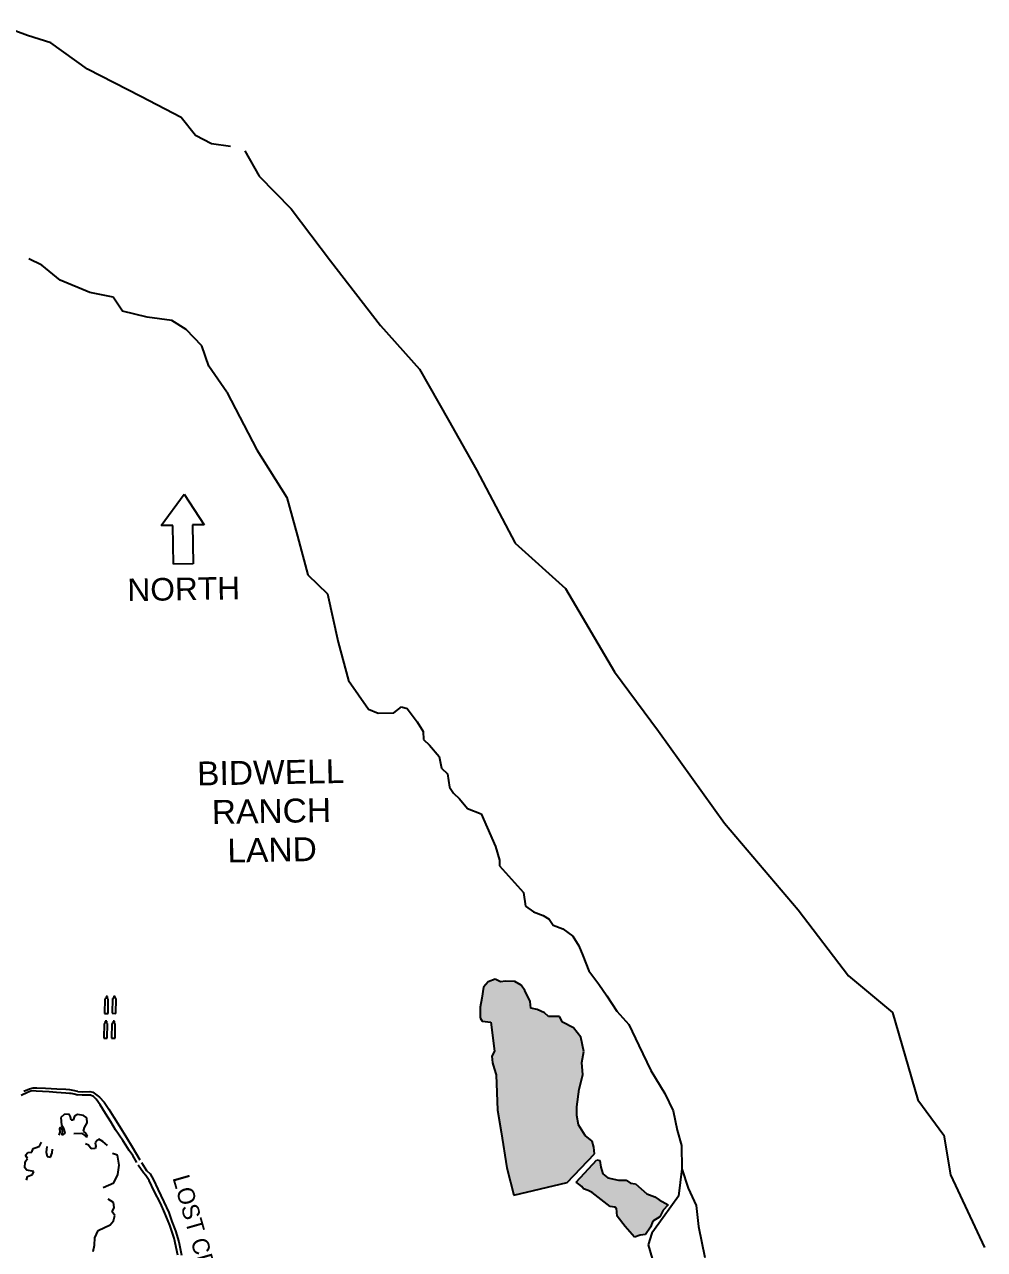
# Model space of a CAD drawing. Header units: inches. Extents: x 628093 to 631450, y 4517559 to 4521481.
# Drawn here: x 629945 to 631450, y 4519133 to 4521054 of the extents above; entities that cross this region are included whole.
import ezdxf
from ezdxf.enums import TextEntityAlignment as Align

# ---------------------------------------------------------------- set-up
doc = ezdxf.new("R2010")
doc.units = ezdxf.units.IN
doc.header["$MEASUREMENT"] = 0
for name, color, linetype in [('ATA._LEASE_2003', 6, 'Continuous'), ('B-G-CANAL', 4, 'Continuous'), ('B-G-LAVA', 7, 'Continuous'), ('B-G-PONDS', 4, 'Continuous')]:
    doc.layers.add(name, color=color, linetype=linetype)
doc.styles.add('ARIAL200', font='arial.ttf', dxfattribs={"height": 78.4225})
doc.styles.add('SIM150', font='GOTHIC.TTF', dxfattribs={"height": 58.82513})

msp = doc.modelspace()

# ---------------------------------------------------------------- hatches: boundary and pattern name
at = {"layer": 'B-G-PONDS'}
h = msp.add_hatch(color=256, dxfattribs=at)
h.paths.add_polyline_path([(630712, 4519218.4), (630795.5, 4519238.1), (630838.3, 4519283.5), (630837.2, 4519293.8), (630834.9, 4519302.9), (630823.8, 4519311.8), (630813.1, 4519328.9), (630810.7, 4519343.2), (630810.5, 4519357.1), (630814.3, 4519384.8), (630820, 4519407.1), (630818.4, 4519426.5), (630821.5, 4519443.6), (630816.8, 4519466), (630805.3, 4519481), (630788.1, 4519489.8), (630783.6, 4519498.8), (630766.3, 4519498.5), (630760.1, 4519504.5), (630748.7, 4519509.4), (630738.6, 4519511.4), (630737.5, 4519522.3), (630729, 4519539.5), (630723.6, 4519547.6), (630713.5, 4519553.5), (630699.1, 4519554.1), (630690.9, 4519553.1), (630682.6, 4519556.9), (630671.7, 4519552.7), (630664.5, 4519544.4), (630661.8, 4519527.1), (630659, 4519513), (630659.3, 4519496.6), (630662.4, 4519491.5), (630675.9, 4519489.9), (630681.5, 4519444.2), (630677.7, 4519436.2), (630678.8, 4519425.9), (630681.1, 4519416.8), (630684.3, 4519406.9), (630686.2, 4519351.9), (630692, 4519317.7), (630701.2, 4519261.1)])
h.paths.add_polyline_path([(630809.5, 4519239), (630842.1, 4519273.8), (630847, 4519272.7), (630848.4, 4519262.4), (630851.3, 4519252.1), (630859.4, 4519245.9), (630876.2, 4519241.9), (630887.8, 4519241.8), (630894.9, 4519237.1), (630902.5, 4519236.3), (630920.5, 4519220.5), (630933.1, 4519215.9), (630939.8, 4519211.2), (630953.7, 4519203.2), (630945.9, 4519195.2), (630940.6, 4519184.4), (630929.8, 4519177.9), (630926.3, 4519168.1), (630918.5, 4519156.7), (630910, 4519156), (630901.2, 4519152.5), (630886.6, 4519169.5), (630874.1, 4519185.7), (630872.7, 4519198.1), (630870.5, 4519199.9), (630862.9, 4519200.7), (630834.8, 4519222.4), (630828.3, 4519225.6), (630821, 4519228.5), (630818.5, 4519232.1), (630814.1, 4519235.7)])

# ---------------------------------------------------------------- linework, layer by layer
at = {"layer": 'ATA._LEASE_2003', "color": 7}
for p, q in [((630159.4, 4520268.3), (630195.1, 4520317.5)), ((630195.1, 4520317.5), (630226.4, 4520269.5)), ((630177.7, 4520268.6), (630159.4, 4520268.3)), ((630178.7, 4520207.9), (630177.7, 4520268.6)), ((630226.4, 4520269.5), (630208.1, 4520269.2)), ((630208.1, 4520269.2), (630209.2, 4520208.4)), ((630209.2, 4520208.4), (630178.7, 4520207.9))]:
    msp.add_line(p, q, dxfattribs=at)
at = {"layer": 'B-G-CANAL'}
for p, q in [((630664.5, 4519544.4), (630661.8, 4519527.1)), ((630671.7, 4519552.7), (630664.5, 4519544.4)), ((630682.6, 4519556.9), (630671.7, 4519552.7)), ((630690.9, 4519553.1), (630682.6, 4519556.9)), ((630699.1, 4519554.1), (630690.9, 4519553.1)), ((630713.5, 4519553.5), (630699.1, 4519554.1)), ((630723.6, 4519547.6), (630713.5, 4519553.5)), ((630729, 4519539.5), (630723.6, 4519547.6)), ((630737.5, 4519522.3), (630729, 4519539.5)), ((630070.9, 4519526.5), (630070.5, 4519503.4)), ((630072.7, 4519526.4), (630070.9, 4519526.5)), ((630072.8, 4519530.1), (630072.7, 4519526.4)), ((630075.2, 4519530), (630072.8, 4519530.1)), ((630075.2, 4519526.4), (630075.2, 4519530)), ((630076.4, 4519526.4), (630075.2, 4519526.4)), ((630076, 4519503.3), (630076.4, 4519526.4)), ((630083.1, 4519526.7), (630082.7, 4519503.6)), ((630084.9, 4519526.6), (630083.1, 4519526.7)), ((630085, 4519530.3), (630084.9, 4519526.6)), ((630087.4, 4519530.2), (630085, 4519530.3)), ((630087.4, 4519526.6), (630087.4, 4519530.2)), ((630088.6, 4519526.6), (630087.4, 4519526.6)), ((630088.2, 4519503.5), (630088.6, 4519526.6)), ((630661.8, 4519527.1), (630659, 4519513)), ((630738.6, 4519511.4), (630737.5, 4519522.3)), ((630070.5, 4519503.4), (630076, 4519503.3)), ((630082.7, 4519503.6), (630088.2, 4519503.5)), ((630659, 4519513), (630659.3, 4519496.6)), ((630748.7, 4519509.4), (630738.6, 4519511.4)), ((630760.1, 4519504.5), (630748.7, 4519509.4)), ((630766.3, 4519498.5), (630760.1, 4519504.5)), ((630069.8, 4519487.6), (630069.4, 4519464.5)), ((630071.6, 4519487.5), (630069.8, 4519487.6)), ((630071.7, 4519491.2), (630071.6, 4519487.5)), ((630074.1, 4519491.1), (630071.7, 4519491.2)), ((630074, 4519487.5), (630074.1, 4519491.1)), ((630075.3, 4519487.5), (630074, 4519487.5)), ((630074.8, 4519464.4), (630075.3, 4519487.5)), ((630082, 4519487.8), (630081.5, 4519464.7)), ((630083.8, 4519487.7), (630082, 4519487.8)), ((630086.3, 4519491.3), (630083.8, 4519491.4)), ((630083.8, 4519491.4), (630083.8, 4519487.7)), ((630086.2, 4519487.7), (630086.3, 4519491.3)), ((630087.4, 4519487.7), (630086.2, 4519487.7)), ((630087, 4519464.6), (630087.4, 4519487.7)), ((630659.3, 4519496.6), (630662.4, 4519491.5)), ((630662.4, 4519491.5), (630675.9, 4519489.9)), ((630675.9, 4519489.9), (630681.5, 4519444.2)), ((630783.6, 4519498.8), (630766.3, 4519498.5)), ((630788.1, 4519489.8), (630783.6, 4519498.8)), ((630805.3, 4519481), (630788.1, 4519489.8)), ((630816.8, 4519466), (630805.3, 4519481)), ((630069.4, 4519464.5), (630074.8, 4519464.4)), ((630081.5, 4519464.7), (630087, 4519464.6)), ((630821.5, 4519443.6), (630816.8, 4519466)), ((630681.5, 4519444.2), (630677.7, 4519436.2)), ((630818.4, 4519426.5), (630821.5, 4519443.6)), ((630677.7, 4519436.2), (630678.8, 4519425.9)), ((630678.8, 4519425.9), (630681.1, 4519416.8)), ((630820, 4519407.1), (630818.4, 4519426.5)), ((630681.1, 4519416.8), (630684.3, 4519406.9)), ((630684.3, 4519406.9), (630686.2, 4519351.9)), ((630814.3, 4519384.8), (630820, 4519407.1)), ((630810.5, 4519357.1), (630814.3, 4519384.8)), ((630028.7, 4519381.1), (630036.1, 4519380.7)), ((630035.6, 4519375.2), (630028.8, 4519375.7)), ((630048.4, 4519375.4), (630035.6, 4519375.2)), ((630036.1, 4519380.7), (630047.7, 4519380.9)), ((630047.7, 4519380.9), (630051.9, 4519379.7)), ((630053.3, 4519373.1), (630048.4, 4519375.4)), ((630051.9, 4519379.7), (630056.3, 4519376.8)), ((630057.6, 4519368.9), (630053.3, 4519373.1)), ((630056.3, 4519376.8), (630062.4, 4519372)), ((630063.9, 4519359.9), (630057.6, 4519368.9)), ((630062.4, 4519372), (630069.9, 4519364.2)), ((630072, 4519346.7), (630063.9, 4519359.9)), ((630069.9, 4519364.2), (630077.4, 4519353.4)), ((630080.2, 4519333.4), (630072, 4519346.7)), ((630077.4, 4519353.4), (630084.9, 4519340.8)), ((630686.2, 4519351.9), (630692, 4519317.7)), ((630810.7, 4519343.2), (630810.5, 4519357.1)), ((630087.7, 4519320.8), (630080.2, 4519333.4)), ((630084.9, 4519340.8), (630093.7, 4519326.4)), ((630813.1, 4519328.9), (630810.7, 4519343.2)), ((630823.8, 4519311.8), (630813.1, 4519328.9)), ((630099, 4519304), (630087.7, 4519320.8)), ((630093.7, 4519326.4), (630105, 4519309)), ((630105, 4519309), (630113.8, 4519294.5)), ((630692, 4519317.7), (630701.2, 4519261.1)), ((630834.9, 4519302.9), (630823.8, 4519311.8)), ((630104, 4519296.8), (630099, 4519304)), ((630109, 4519288.4), (630104, 4519296.8)), ((630113.8, 4519294.5), (630125.7, 4519274.1)), ((630837.2, 4519293.8), (630834.9, 4519302.9)), ((630838.3, 4519283.5), (630837.2, 4519293.8)), ((630114.6, 4519280.6), (630109, 4519288.4)), ((630120.9, 4519269.8), (630114.6, 4519280.6)), ((630128.2, 4519269.9), (630136.4, 4519257.3)), ((630795.5, 4519238.1), (630838.3, 4519283.5)), ((630809.5, 4519239), (630842.1, 4519273.8)), ((630842.1, 4519273.8), (630847, 4519272.7)), ((630847, 4519272.7), (630848.4, 4519262.4)), ((630131.6, 4519253.5), (630123.4, 4519265.6)), ((630135.3, 4519249.4), (630131.6, 4519253.5)), ((630136.4, 4519257.3), (630142, 4519251.9)), ((630142, 4519251.9), (630147, 4519242.3)), ((630701.2, 4519261.1), (630712, 4519218.4)), ((630848.4, 4519262.4), (630851.3, 4519252.1)), ((630851.3, 4519252.1), (630859.4, 4519245.9)), ((630140.3, 4519241.5), (630135.3, 4519249.4)), ((630148.5, 4519224.7), (630140.3, 4519241.5)), ((630147, 4519242.3), (630154, 4519227.8)), ((630712, 4519218.4), (630795.5, 4519238.1)), ((630814.1, 4519235.7), (630809.5, 4519239)), ((630818.5, 4519232.1), (630814.1, 4519235.7)), ((630821, 4519228.5), (630818.5, 4519232.1)), ((630859.4, 4519245.9), (630876.2, 4519241.9)), ((630876.2, 4519241.9), (630887.8, 4519241.8)), ((630887.8, 4519241.8), (630894.9, 4519237.1)), ((630894.9, 4519237.1), (630902.5, 4519236.3)), ((630902.5, 4519236.3), (630920.5, 4519220.5)), ((630158, 4519206), (630148.5, 4519224.7)), ((630154, 4519227.8), (630163.5, 4519207.9)), ((630828.3, 4519225.6), (630821, 4519228.5)), ((630834.8, 4519222.4), (630828.3, 4519225.6)), ((630862.9, 4519200.7), (630834.8, 4519222.4)), ((630920.5, 4519220.5), (630933.1, 4519215.9)), ((630933.1, 4519215.9), (630939.8, 4519211.2)), ((630165, 4519190.3), (630158, 4519206)), ((630163.5, 4519207.9), (630171.1, 4519191.1)), ((630870.5, 4519199.9), (630862.9, 4519200.7)), ((630872.7, 4519198.1), (630870.5, 4519199.9)), ((630874.1, 4519185.7), (630872.7, 4519198.1)), ((630939.8, 4519211.2), (630953.7, 4519203.2)), ((630945.9, 4519195.2), (630940.6, 4519184.4)), ((630953.7, 4519203.2), (630945.9, 4519195.2)), ((630172.6, 4519171.6), (630165, 4519190.3)), ((630171.1, 4519191.1), (630176.2, 4519177.2)), ((630176.2, 4519177.2), (630181.9, 4519162.7)), ((630886.6, 4519169.5), (630874.1, 4519185.7)), ((630929.8, 4519177.9), (630926.3, 4519168.1)), ((630940.6, 4519184.4), (630929.8, 4519177.9)), ((630179.7, 4519151.1), (630172.6, 4519171.6)), ((630181.9, 4519162.7), (630187.1, 4519145.2)), ((630901.2, 4519152.5), (630886.6, 4519169.5)), ((630910, 4519156), (630901.2, 4519152.5)), ((630918.5, 4519156.7), (630910, 4519156)), ((630926.3, 4519168.1), (630918.5, 4519156.7)), ((630185.6, 4519124.5), (630179.7, 4519151.1)), ((630187.1, 4519145.2), (630191.1, 4519124.6))]:
    msp.add_line(p, q, dxfattribs=at)
at = {"layer": 'B-G-CANAL', "linetype": 'Continuous'}
for points in [[(630028.7, 4519381.1), (630021.4, 4519382.8), (630015.9, 4519383.4), (630009.8, 4519383.9), (629995.8, 4519384.8), (629978.1, 4519385.7), (629964.6, 4519386.1), (629958.5, 4519386), (629953.1, 4519384.7), (629944, 4519380.9)], [(629939.8, 4519375.3), (629949.5, 4519379.8), (629955, 4519382.3), (629959.2, 4519382.4), (629963.5, 4519381.8), (629973.3, 4519381.4), (629983.6, 4519381), (629995.2, 4519380), (630009.9, 4519379), (630015.4, 4519378.5), (630017.8, 4519378.5), (630022.7, 4519377.4), (630028.8, 4519375.7)]]:
    msp.add_lwpolyline(points, dxfattribs=at)
at = {"layer": 'B-G-LAVA'}
for p, q in [((629949.9, 4521036.4), (629902.9, 4521053.8)), ((629986.3, 4521024.9), (629949.9, 4521036.4)), ((630043.8, 4520983.7), (629986.3, 4521024.9)), ((630127.4, 4520940.8), (630043.8, 4520983.7)), ((630190.5, 4520907.9), (630127.4, 4520940.8)), ((630213.2, 4520880), (630190.5, 4520907.9)), ((630237.9, 4520866.5), (630213.2, 4520880)), ((630268.1, 4520862.7), (630237.9, 4520866.5)), ((630290.2, 4520855.8), (630313.1, 4520816.1)), ((630313.1, 4520816.1), (630362.8, 4520764.8)), ((630362.8, 4520764.8), (630424.6, 4520683.2)), ((629972.3, 4520676.5), (629951.7, 4520686.2)), ((630001.1, 4520653.1), (629972.3, 4520676.5)), ((630424.6, 4520683.2), (630503.2, 4520581.9)), ((630047.7, 4520633.5), (630001.1, 4520653.1)), ((630084.1, 4520626.3), (630047.7, 4520633.5)), ((630098.8, 4520604.3), (630084.1, 4520626.3)), ((630137.4, 4520595), (630098.8, 4520604.3)), ((630175.9, 4520589.6), (630137.4, 4520595)), ((630198.4, 4520575.7), (630175.9, 4520589.6)), ((630223, 4520550), (630198.4, 4520575.7)), ((630503.2, 4520581.9), (630564.1, 4520513.4)), ((630233.9, 4520518), (630223, 4520550)), ((630262, 4520477.5), (630233.9, 4520518)), ((630564.1, 4520513.4), (630609.7, 4520433.7)), ((630262, 4520477.5), (630309.3, 4520387.2)), ((630609.7, 4520433.7), (630653.7, 4520355.8)), ((630309.3, 4520387.2), (630356.4, 4520312.1)), ((630653.7, 4520355.8), (630714, 4520240.6)), ((630356.4, 4520312.1), (630372.7, 4520251.6)), ((630372.7, 4520251.6), (630389, 4520191.1)), ((630714, 4520240.6), (630793, 4520169.6)), ((630389, 4520191.1), (630420, 4520161.3)), ((630420, 4520161.3), (630436.5, 4520085.7)), ((630793, 4520169.6), (630869.6, 4520039.2)), ((630436.5, 4520085.7), (630452.8, 4520025.2)), ((630869.6, 4520039.2), (630938.9, 4519945.9)), ((630452.8, 4520025.2), (630484.1, 4519980.2)), ((630484.1, 4519980.2), (630499.4, 4519974.4)), ((630523.8, 4519974.8), (630535.8, 4519984.1)), ((630535.8, 4519984.1), (630545, 4519981.2)), ((630545, 4519981.2), (630560.7, 4519960.3)), ((630499.4, 4519974.4), (630523.8, 4519974.8)), ((630560.7, 4519960.3), (630570.1, 4519945.2)), ((630570.1, 4519945.2), (630570.3, 4519933.1)), ((630938.9, 4519945.9), (631042, 4519801.9)), ((630570.3, 4519933.1), (630579.6, 4519924.1)), ((630579.6, 4519924.1), (630595.1, 4519906.2)), ((630595.1, 4519906.2), (630598.5, 4519888)), ((630598.5, 4519888), (630607.8, 4519879.1)), ((630607.8, 4519879.1), (630611.2, 4519857.9)), ((630611.2, 4519857.9), (630617.5, 4519848.9)), ((630617.5, 4519848.9), (630626.8, 4519839.9)), ((630626.8, 4519839.9), (630639.2, 4519824.9)), ((630639.2, 4519824.9), (630660.7, 4519816.2)), ((630660.7, 4519816.2), (630670.2, 4519795.1)), ((630670.2, 4519795.1), (630683, 4519765)), ((631042, 4519801.9), (631157.8, 4519665.7)), ((630683, 4519765), (630689.4, 4519743.8)), ((630689.4, 4519743.8), (630689.6, 4519734.7)), ((630689.6, 4519734.7), (630708.2, 4519713.8)), ((630708.2, 4519713.8), (630726.9, 4519692.8)), ((630726.9, 4519692.8), (630730.3, 4519671.6)), ((630730.3, 4519671.6), (630742.7, 4519662.7)), ((630742.7, 4519662.7), (630758, 4519656.9)), ((630758, 4519656.9), (630767.3, 4519651)), ((631157.8, 4519665.7), (631236.4, 4519562.6)), ((630767.3, 4519651), (630773.5, 4519642)), ((630773.5, 4519642), (630788.8, 4519636.2)), ((630788.8, 4519636.2), (630804.3, 4519624.3)), ((630804.3, 4519624.3), (630813.7, 4519609.3)), ((630813.7, 4519609.3), (630820.1, 4519594.2)), ((630820.1, 4519594.2), (630829.6, 4519570.1)), ((630829.6, 4519570.1), (630845.2, 4519549.1)), ((631236.4, 4519562.6), (631305.7, 4519504.6)), ((630845.2, 4519549.1), (630857.7, 4519531.1)), ((630857.7, 4519531.1), (630873.4, 4519507.1)), ((630873.4, 4519507.1), (630892.1, 4519486.1)), ((631305.7, 4519504.6), (631345.3, 4519367.7)), ((630892.1, 4519486.1), (630907.9, 4519453)), ((630907.9, 4519453), (630926.9, 4519413.8)), ((630926.9, 4519413.8), (630948.8, 4519377.8)), ((630948.8, 4519377.8), (630961.5, 4519350.6)), ((631345.3, 4519367.7), (631385.9, 4519312.8)), ((630961.5, 4519350.6), (630968.1, 4519320.4)), ((630007.4, 4519344.9), (630002, 4519340.3)), ((630002, 4519340.3), (630003.1, 4519328.2)), ((630003.1, 4519328.2), (630006.6, 4519322.4)), ((630015, 4519345.7), (630007.4, 4519344.9)), ((630016.9, 4519341.1), (630015, 4519345.7)), ((630018.3, 4519336), (630016.9, 4519341.1)), ((630021.3, 4519336.1), (630018.3, 4519336)), ((630023.3, 4519342.2), (630021.3, 4519336.1)), ((630027.9, 4519344.7), (630023.3, 4519342.2)), ((630037.3, 4519343.6), (630027.9, 4519344.7)), ((630042.9, 4519339.8), (630037.3, 4519343.6)), ((630039.2, 4519324.5), (630043.3, 4519331.9)), ((630043.3, 4519331.9), (630042.9, 4519339.8)), ((630000.6, 4519317.5), (629998.9, 4519312.3)), ((630000.8, 4519325.1), (629999.9, 4519322.9)), ((629999.9, 4519322.9), (630000.6, 4519317.5)), ((630004.5, 4519320), (630000.8, 4519325.1)), ((630004.3, 4519312.7), (630004.5, 4519320)), ((630008.2, 4519315.5), (630004.3, 4519312.7)), ((630006.6, 4519322.4), (630008.2, 4519315.5)), ((630022.6, 4519315.4), (630034.5, 4519315.6)), ((630034.5, 4519315.6), (630039.4, 4519312.1)), ((630037.5, 4519319), (630039.2, 4519324.5)), ((630041.8, 4519315.2), (630037.5, 4519319)), ((630039.4, 4519312.1), (630041.9, 4519310)), ((630043.7, 4519311.2), (630041.8, 4519315.2)), ((630041.9, 4519310), (630043.7, 4519311.2)), ((630968.1, 4519320.4), (630974.6, 4519296.2)), ((631385.9, 4519312.8), (631396.4, 4519250.4)), ((629956.3, 4519286), (629958.7, 4519291.8)), ((629958.7, 4519291.8), (629964.7, 4519293.5)), ((629964.7, 4519293.5), (629968.4, 4519295.3)), ((629968.4, 4519295.3), (629971.9, 4519301.5)), ((629980.3, 4519294.9), (629979.2, 4519286.1)), ((629988.4, 4519285.1), (629988.9, 4519290.5)), ((630045.5, 4519297), (630040.9, 4519298.7)), ((630049.8, 4519291.3), (630045.5, 4519297)), ((630055.6, 4519291.4), (630049.8, 4519291.3)), ((630056.8, 4519295.4), (630055.6, 4519291.4)), ((630059.3, 4519304.8), (630055.8, 4519300.5)), ((630055.8, 4519300.5), (630056.8, 4519295.4)), ((630061.4, 4519306.4), (630059.3, 4519304.8)), ((630067.9, 4519302.6), (630061.4, 4519306.4)), ((630075.3, 4519296.6), (630067.9, 4519302.6)), ((630974.6, 4519296.2), (630975.3, 4519259.8)), ((629945.8, 4519261.2), (629945.9, 4519270.7)), ((629945.9, 4519270.7), (629949.5, 4519275.9)), ((629946.7, 4519281.3), (629950.5, 4519285.6)), ((629949.5, 4519275.9), (629946.7, 4519281.3)), ((629950.5, 4519285.6), (629956.3, 4519286)), ((629979.2, 4519286.1), (629980.8, 4519279.2)), ((629980.8, 4519279.2), (629985.7, 4519278.3)), ((629985.7, 4519278.3), (629988.4, 4519285.1)), ((630090.8, 4519281.4), (630083.2, 4519284)), ((630093.6, 4519265.6), (630090.8, 4519281.4)), ((629948.9, 4519257.9), (629945.8, 4519261.2)), ((629959.6, 4519255.4), (629948.9, 4519257.9)), ((629950, 4519247.6), (629957.6, 4519250.8)), ((629957.6, 4519250.8), (629959.6, 4519255.4)), ((630084.9, 4519237.8), (630091.4, 4519250.7)), ((630091.4, 4519250.7), (630093.6, 4519265.6)), ((630975.3, 4519259.8), (630969.9, 4519217.1)), ((630975.3, 4519259.8), (630985, 4519229.6)), ((631396.4, 4519250.4), (631449.6, 4519136.2)), ((629948.3, 4519241.8), (629950, 4519247.6)), ((630068.6, 4519230.6), (630084.9, 4519237.8)), ((630084.8, 4519206.9), (630076.2, 4519212.2)), ((630969.9, 4519217.1), (630946.1, 4519183.3)), ((630985, 4519229.6), (630997.6, 4519202.4)), ((630082.6, 4519192.5), (630085.6, 4519199.3)), ((630086.7, 4519186.5), (630082.6, 4519192.5)), ((630085.6, 4519199.3), (630084.8, 4519206.9)), ((630997.6, 4519202.4), (631001.2, 4519169.1)), ((630079.3, 4519172.1), (630084.4, 4519178.3)), ((630084.4, 4519178.3), (630086.7, 4519186.5)), ((630946.1, 4519183.3), (630928.3, 4519158.7)), ((630055.3, 4519151.4), (630060.6, 4519163)), ((630060.6, 4519163), (630079.3, 4519172.1)), ((630928.3, 4519158.7), (630922.5, 4519140.4)), ((631001.2, 4519169.1), (631011.2, 4519120.7)), ((630052.9, 4519130.4), (630054.9, 4519140.1)), ((630054.9, 4519140.1), (630055.3, 4519151.4)), ((630922.5, 4519140.4), (630929, 4519119.2))]:
    msp.add_line(p, q, dxfattribs=at)

# ---------------------------------------------------------------- texts
at = {"layer": 'ATA._LEASE_2003', "color": 7}
for s, height, rotation, style, oblique, width, p in [('NORTH', 35.43, 1, 'ARIAL200', 0, 1.003622, (630106.6, 4520149.7)), ('LOST CREEK', 26.66, 286.0519, 'SIM150', 0.1036, 0.996875, (630176.8, 4519245.8))]:
    msp.add_text(s, height=height, rotation=rotation, dxfattribs=dict(at, style=style, oblique=oblique, width=width)).set_placement(p)
at = {"layer": 'ATA._LEASE_2003', "color": 7, "style": 'ARIAL200', "oblique": 0, "width": 1.003622}
for s, p in [('BIDWELL', (630331.3, 4519862.7)), ('RANCH', (630332.4, 4519802)), ('LAND', (630333.4, 4519741.2))]:
    msp.add_text(s, height=37.51, rotation=1, dxfattribs=at).set_placement(p, align=Align.CENTER)

doc.saveas('drawing.dxf')
